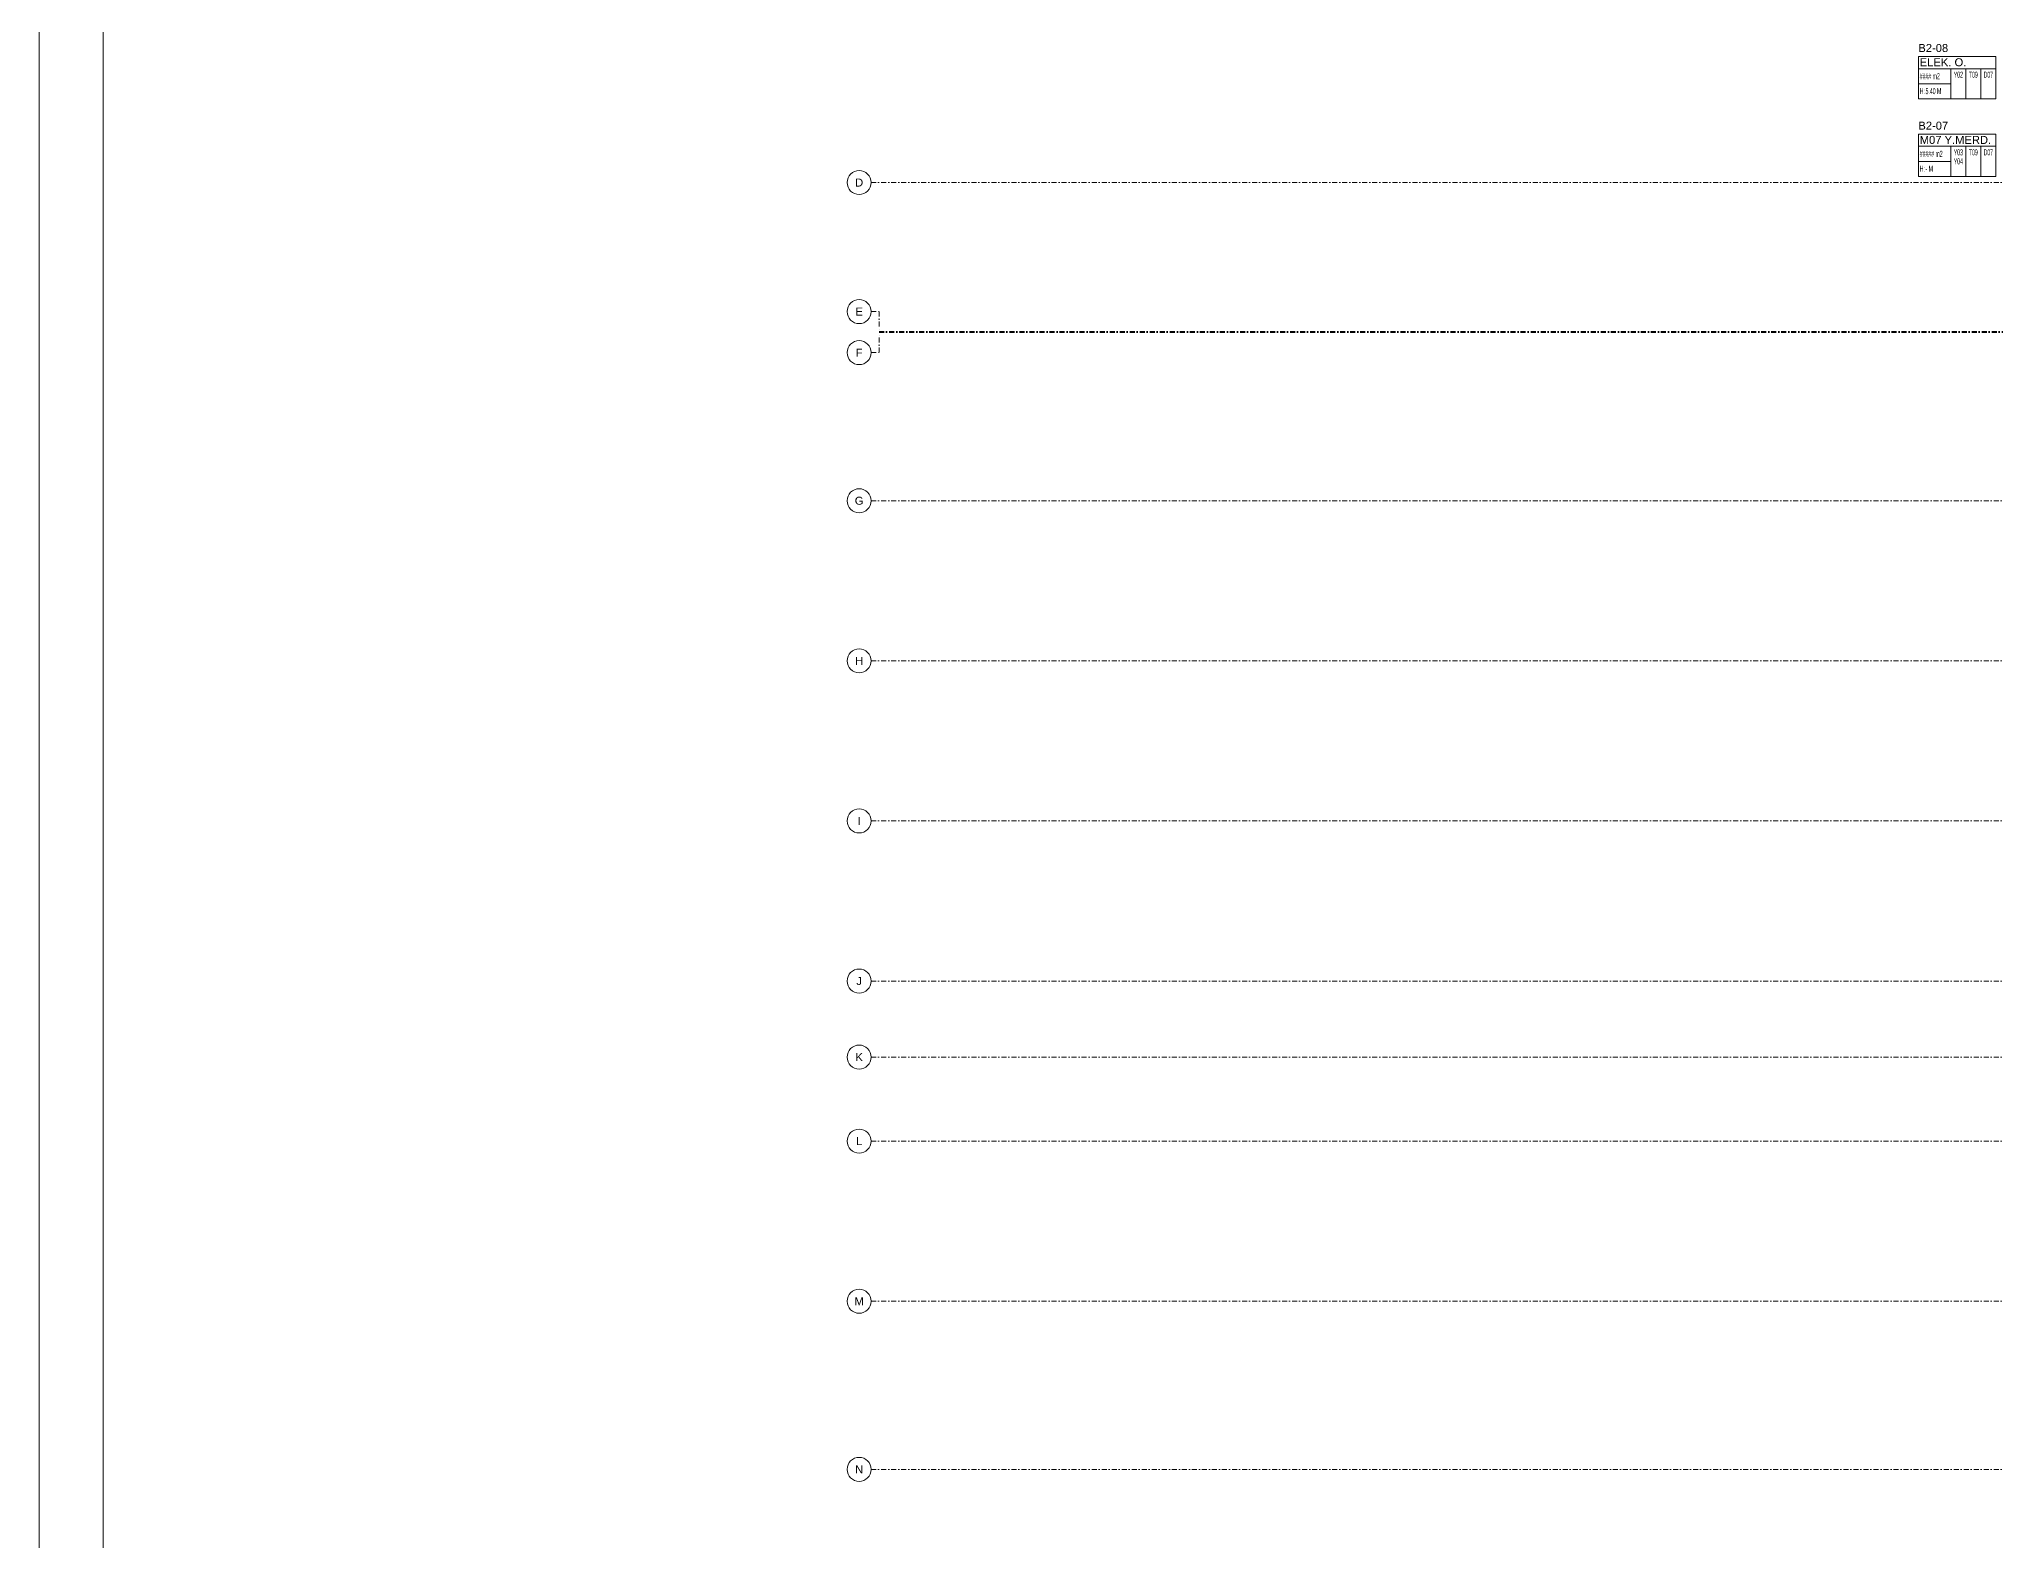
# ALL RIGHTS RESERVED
# Model space of a CAD drawing. Header units: metres. Extents: x -13933 to 152404, y -7861 to 21912.
# Drawn here: x -9841 to -61, y -357 to 7146 of the extents above; entities that cross this region are included whole.
import ezdxf
from ezdxf.enums import TextEntityAlignment as Align

# ---------------------------------------------------------------- set-up
doc = ezdxf.new("R2010")
doc.units = ezdxf.units.M
doc.header["$LTSCALE"] = 100
doc.header["$MEASUREMENT"] = 0
doc.linetypes.add('DASHDOT2', pattern=[0.5, 0.25, -0.125, 0, -0.125])
doc.layers.get('0').update_dxf_attribs({"color": 9, "lineweight": 9})
for name, color, linetype, lineweight in [('21', 9, 'Continuous', 9), ('21_mahal200', 9, 'Continuous', 9), ('24', 9, 'DASHDOT2', 9), ('40A', 9, 'Continuous', 9)]:
    doc.layers.add(name, color=color, linetype=linetype, lineweight=lineweight)
doc.styles.add('Arial', font='arial.ttf', dxfattribs={"height": 2.5})
doc.styles.add('MuuM_TEXT-STANDART', font='ARIALN.TTF')

# ---------------------------------------------------------------- blocks, each defined once
blk = doc.blocks.new('0_aks')
at = {"linetype": 'Continuous'}
blk.add_circle((0, 0), 3, dxfattribs=at)
at = {"style": 'Arial'}
blk.add_attdef('AKS', text='', height=2, dxfattribs=at).set_placement((0, 0), align=Align.MIDDLE_CENTER)
blk = doc.blocks.new('p-akslar_yeni')
at = {"layer": '24'}
for points in [[(732.9, -2145), (6415, -2145)], [(732.9, -2790), (772.9, -2790), (772.9, -2890), (6415, -2890)], [(732.9, -2995), (772.9, -2995), (772.9, -2895), (6415, -2895)], [(732.9, -3735), (6415, -3735)], [(732.9, -4535), (6415, -4535)], [(732.9, -5335), (6415, -5335)], [(732.9, -6135), (6415, -6135)], [(732.9, -6515), (6415, -6515)], [(732.9, -6935), (6415, -6935)], [(732.9, -7735), (6415, -7735)], [(732.9, -8575), (6415, -8575)]]:
    blk.add_lwpolyline(points, dxfattribs=at)
at = {"layer": '21', "xscale": 20, "yscale": 20, "zscale": 20}
for p, values in [((672.9, -2145), {'AKS': 'D'}), ((672.9, -2790), {'AKS': 'E'}), ((672.9, -2995), {'AKS': 'F'}), ((672.9, -3735), {'AKS': 'G'}), ((672.9, -4535), {'AKS': 'H'}), ((672.9, -5335), {'AKS': 'I'}), ((672.9, -6135), {'AKS': 'J'}), ((672.9, -6515), {'AKS': 'K'}), ((672.9, -6935), {'AKS': 'L'}), ((672.9, -7735), {'AKS': 'M'}), ((672.9, -8575), {'AKS': 'N'})]:
    blk.add_blockref('0_aks', p, dxfattribs=at).add_auto_attribs(values)
blk = doc.blocks.new('0_roomno2')
blk.add_lwpolyline([(19.38, -10.5), (0, -10.5), (0, 0), (19.38, 0)], close=True)
for points in [[(0, -3), (19.38, -3)], [(8.12, -3), (8.12, -10.5)], [(11.88, -3), (11.88, -10.5)], [(15.62, -3), (15.62, -10.5)], [(0, -6.75), (8.12, -6.75)]]:
    blk.add_lwpolyline(points)
at = {"style": 'MuuM_TEXT-STANDART', "width": 0.6}
blk.add_text('H:', height=1.5, dxfattribs=at).set_placement((0.35, -8.61), align=Align.MIDDLE_LEFT)
at = {"style": 'Arial'}
blk.add_attdef('ODANO', (0, 1.17), '', height=2, dxfattribs=at)
at = {"style": 'MuuM_TEXT-STANDART', "width": 0.6}
for tag, p in [('M2', (0.35, -4.88)), ('TEMIZTAVANYUKSEKLIGI', (1.8, -8.61))]:
    blk.add_attdef(tag, text='', height=1.5, dxfattribs=at).set_placement(p, align=Align.MIDDLE_LEFT)
at = {"style": 'Arial'}
blk.add_attdef('MEKANADI', text='', height=2, dxfattribs=at).set_placement((0.35, -3), align=Align.BOTTOM_LEFT)
at = {"style": 'MuuM_TEXT-STANDART', "width": 0.6}
for tag, p in [('YER01', (10, -4.5)), ('TAVAN01', (13.75, -4.5)), ('DUVAR01', (17.5, -4.5)), ('YER02', (10, -6.75)), ('YER03', (10, -9)), ('TAVAN02', (13.75, -6.75)), ('TAVAN03', (13.75, -9)), ('DUVAR02', (17.5, -6.75)), ('DUVAR03', (17.5, -9))]:
    blk.add_attdef(tag, text='', height=1.5, dxfattribs=at).set_placement(p, align=Align.MIDDLE_CENTER)
blk = doc.blocks.new('2.bod.Mimari')
at = {"layer": '21_mahal200'}
ref = blk.add_blockref('0_roomno2', (-448.03, -1571.06), dxfattribs=dict(at, xscale=20, yscale=20, zscale=20))
ref.add_attrib('ODANO', 'B2-08', (-448.03, -1547.66), dxfattribs={"layer": '0', "height": 40, "style": 'Arial'})
ref.add_attrib('MEKANADI', 'ELEK. O.', dxfattribs={"layer": '0', "height": 40, "style": 'Arial'}).set_placement((-441.03, -1631.06), align=Align.BOTTOM_LEFT)
ref.add_attrib('M2', '#### m2', dxfattribs={"layer": '0', "height": 30, "style": 'MuuM_TEXT-STANDART', "width": 0.6}).set_placement((-441.03, -1668.56), align=Align.MIDDLE_LEFT)
ref.add_attrib('TEMIZTAVANYUKSEKLIGI', '5.40 M', dxfattribs={"layer": '0', "height": 30, "style": 'MuuM_TEXT-STANDART', "width": 0.6}).set_placement((-412.03, -1743.21), align=Align.MIDDLE_LEFT)
ref.add_attrib('YER01', 'Y02', dxfattribs={"layer": '0', "height": 30, "style": 'MuuM_TEXT-STANDART', "width": 0.6}).set_placement((-248.03, -1661.06), align=Align.MIDDLE_CENTER)
ref.add_attrib('TAVAN01', 'T09', dxfattribs={"layer": '0', "height": 30, "style": 'MuuM_TEXT-STANDART', "width": 0.6}).set_placement((-173.03, -1661.06), align=Align.MIDDLE_CENTER)
ref.add_attrib('DUVAR01', 'D07', dxfattribs={"layer": '0', "height": 30, "style": 'MuuM_TEXT-STANDART', "width": 0.6}).set_placement((-98.03, -1661.06), align=Align.MIDDLE_CENTER)
ref = blk.add_blockref('0_roomno2', (-448.03, -1959.09), dxfattribs=dict(at, xscale=20, yscale=20, zscale=20))
ref.add_attrib('ODANO', 'B2-07', (-448.03, -1935.69), dxfattribs={"layer": '0', "height": 40, "style": 'Arial'})
ref.add_attrib('MEKANADI', 'M07 Y.MERD.', dxfattribs={"layer": '0', "height": 40, "style": 'Arial'}).set_placement((-441.03, -2019.09), align=Align.BOTTOM_LEFT)
ref.add_attrib('M2', '##### m2', dxfattribs={"layer": '0', "height": 30, "style": 'MuuM_TEXT-STANDART', "width": 0.6}).set_placement((-441.03, -2056.59), align=Align.MIDDLE_LEFT)
ref.add_attrib('TEMIZTAVANYUKSEKLIGI', '- M', dxfattribs={"layer": '0', "height": 30, "style": 'MuuM_TEXT-STANDART', "width": 0.6}).set_placement((-412.03, -2131.25), align=Align.MIDDLE_LEFT)
ref.add_attrib('YER01', 'Y03', dxfattribs={"layer": '0', "height": 30, "style": 'MuuM_TEXT-STANDART', "width": 0.6}).set_placement((-248.03, -2049.09), align=Align.MIDDLE_CENTER)
ref.add_attrib('TAVAN01', 'T09', dxfattribs={"layer": '0', "height": 30, "style": 'MuuM_TEXT-STANDART', "width": 0.6}).set_placement((-173.03, -2049.09), align=Align.MIDDLE_CENTER)
ref.add_attrib('DUVAR01', 'D07', dxfattribs={"layer": '0', "height": 30, "style": 'MuuM_TEXT-STANDART', "width": 0.6}).set_placement((-98.03, -2049.09), align=Align.MIDDLE_CENTER)
ref.add_attrib('YER02', 'Y04', dxfattribs={"layer": '0', "height": 30, "style": 'MuuM_TEXT-STANDART', "width": 0.6}).set_placement((-248.03, -2094.09), align=Align.MIDDLE_CENTER)

msp = doc.modelspace()

# ---------------------------------------------------------------- linework, layer by layer
at = {"layer": '40A'}
for points in [[(18159.3, -4218.6), (-9840.7, -4218.6), (-9840.7, 12601.4), (18159.3, 12601.4)], [(-9520.7, 12281.4), (15999.5, 12281.4), (15999.5, -3898.6), (-9520.7, -3898.6)]]:
    msp.add_lwpolyline(points, close=True, dxfattribs=at)

# ---------------------------------------------------------------- block references
msp.add_blockref('2.bod.Mimari', (0, 8630))
at = {"layer": '24'}
msp.add_blockref('p-akslar_yeni', (-6415, 8575), dxfattribs=at)

doc.saveas('drawing.dxf')
